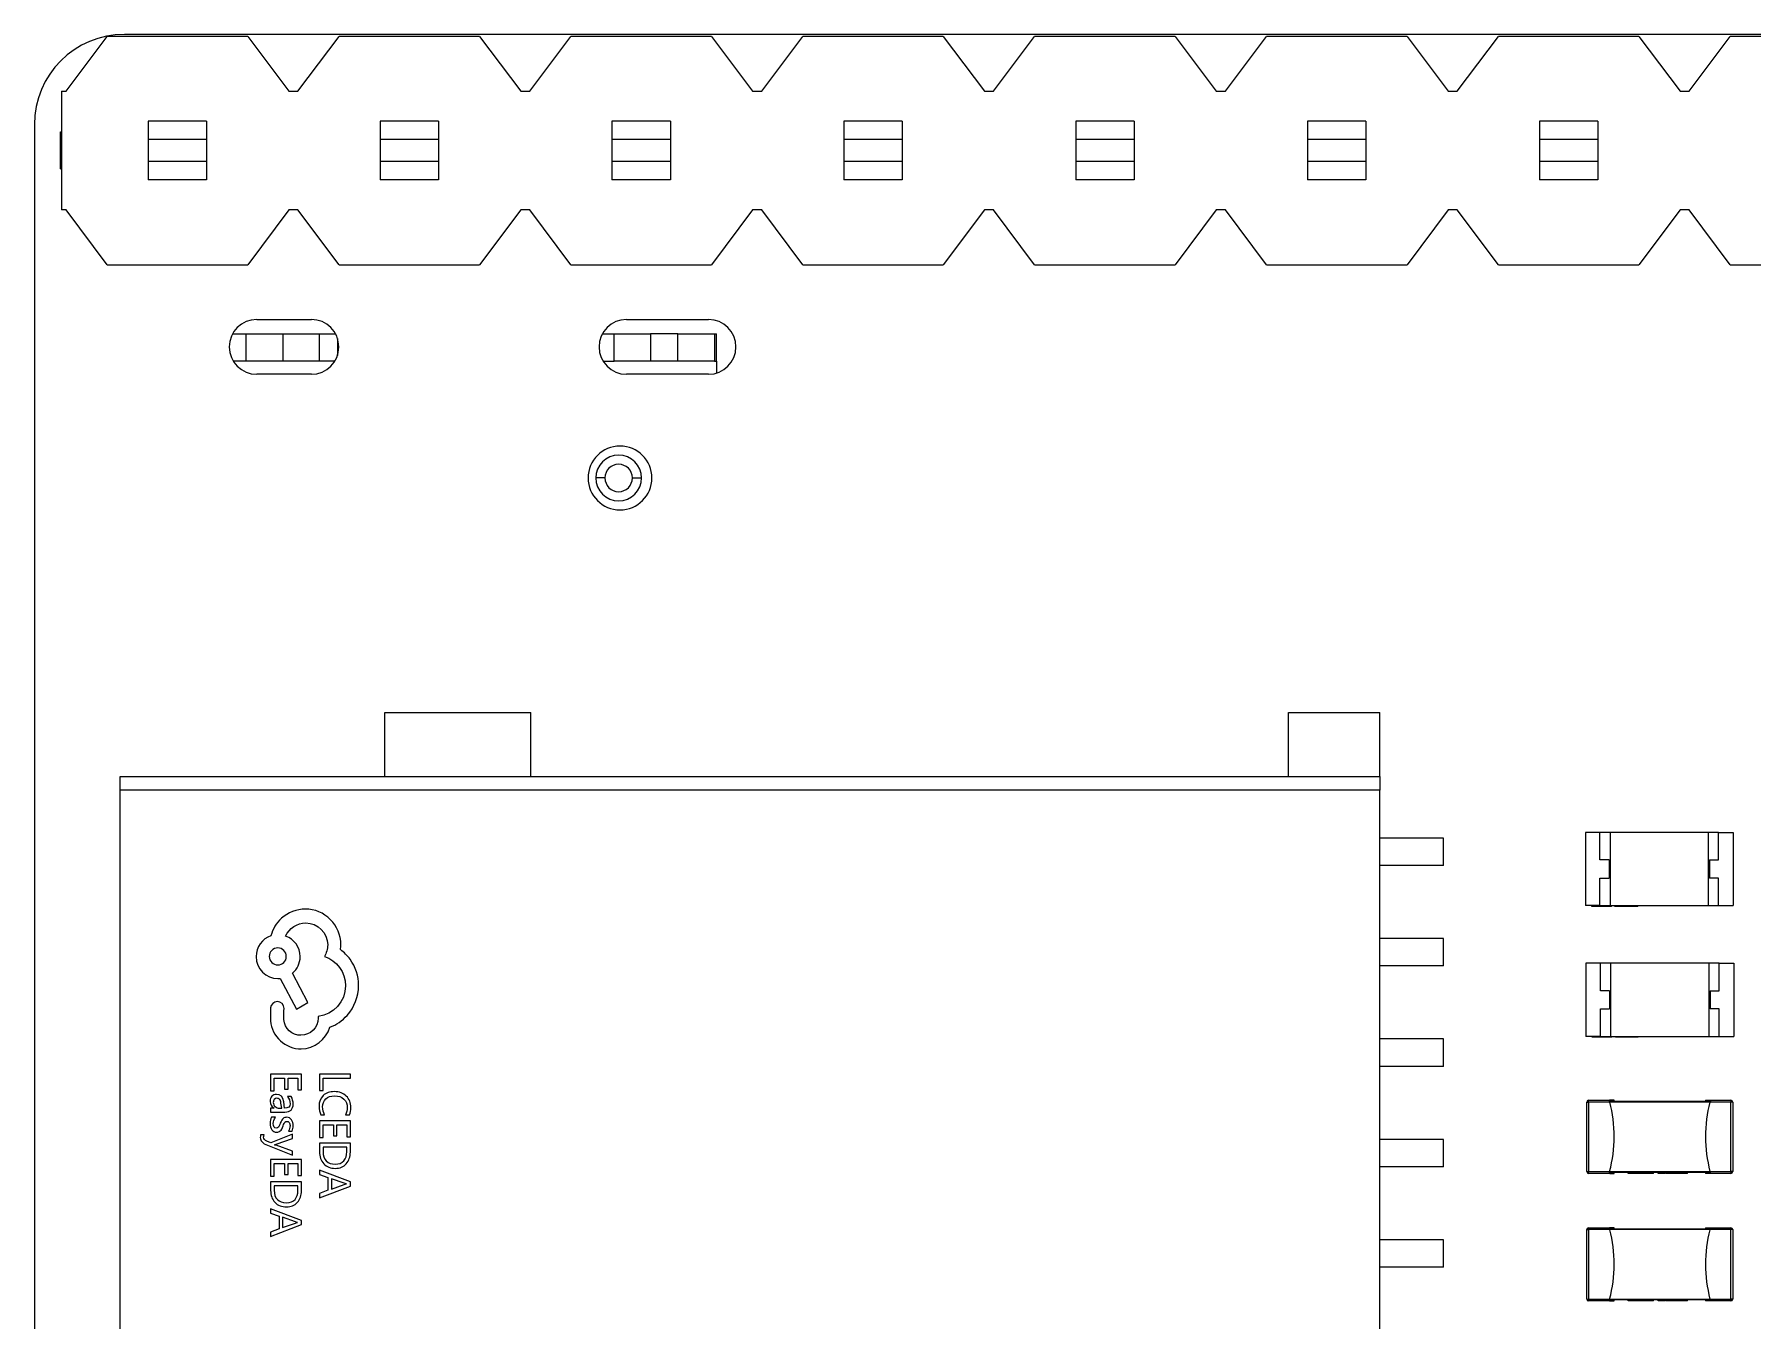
# Model space of a CAD drawing. Header units: millimetres. Extents: x 0 to 297, y 0 to 210.
# Drawn here: x 166.01 to 194.24, y 144.1 to 165.23 of the extents above; entities that cross this region are included whole.
import ezdxf

# ---------------------------------------------------------------- set-up
doc = ezdxf.new("R2010")
doc.units = ezdxf.units.MM

msp = doc.modelspace()

# ---------------------------------------------------------------- linework, layer by layer
at = {"color": 7, "linetype": 'Continuous', "lineweight": 25}
for p, q in [((166.531, 164.293), (167.206, 165.193)), ((169.516, 165.193), (167.206, 165.193)), ((267.991, 165.226), (167.491, 165.226)), ((169.516, 165.193), (170.191, 164.293)), ((170.341, 164.293), (171.016, 165.193)), ((173.326, 165.193), (171.016, 165.193)), ((173.326, 165.193), (174.001, 164.293)), ((174.151, 164.293), (174.826, 165.193)), ((177.136, 165.193), (174.826, 165.193)), ((177.136, 165.193), (177.811, 164.293)), ((177.961, 164.293), (178.636, 165.193)), ((180.946, 165.193), (178.636, 165.193)), ((180.946, 165.193), (181.621, 164.293)), ((181.771, 164.293), (182.446, 165.193)), ((184.756, 165.193), (182.446, 165.193)), ((184.756, 165.193), (185.431, 164.293)), ((185.581, 164.293), (186.256, 165.193)), ((188.566, 165.193), (186.256, 165.193)), ((188.566, 165.193), (189.241, 164.293)), ((189.391, 164.293), (190.066, 165.193)), ((192.376, 165.193), (190.066, 165.193)), ((192.376, 165.193), (193.051, 164.293)), ((193.201, 164.293), (193.876, 165.193)), ((196.186, 165.193), (193.876, 165.193)), ((166.456, 164.293), (166.456, 162.343)), ((166.456, 164.293), (166.531, 164.293)), ((170.191, 164.293), (170.341, 164.293)), ((174.001, 164.293), (174.151, 164.293)), ((177.811, 164.293), (177.961, 164.293)), ((181.621, 164.293), (181.771, 164.293)), ((185.431, 164.293), (185.581, 164.293)), ((189.241, 164.293), (189.391, 164.293)), ((193.051, 164.293), (193.201, 164.293)), ((168.841, 163.798), (167.881, 163.798)), ((167.881, 163.798), (167.881, 163.498)), ((168.841, 163.798), (168.841, 163.498)), ((172.651, 163.798), (171.691, 163.798)), ((171.691, 163.798), (171.691, 163.498)), ((172.651, 163.798), (172.651, 163.498)), ((176.461, 163.798), (175.501, 163.798)), ((175.501, 163.798), (175.501, 163.498)), ((176.461, 163.798), (176.461, 163.498)), ((180.271, 163.798), (179.311, 163.798)), ((179.311, 163.798), (179.311, 163.498)), ((180.271, 163.798), (180.271, 163.498)), ((184.081, 163.798), (183.121, 163.798)), ((183.121, 163.798), (183.121, 163.498)), ((184.081, 163.798), (184.081, 163.498)), ((187.891, 163.798), (186.931, 163.798)), ((186.931, 163.798), (186.931, 163.498)), ((187.891, 163.798), (187.891, 163.498)), ((191.701, 163.798), (190.741, 163.798)), ((190.741, 163.798), (190.741, 163.498)), ((191.701, 163.798), (191.701, 163.498)), ((166.01, 163.745), (166.01, 124.745)), ((166.441, 163.626), (166.456, 163.626)), ((166.441, 163.538), (166.456, 163.538)), ((168.841, 163.498), (167.881, 163.498)), ((167.881, 163.498), (167.881, 163.138)), ((168.841, 163.498), (168.841, 163.138)), ((172.651, 163.498), (171.691, 163.498)), ((171.691, 163.498), (171.691, 163.138)), ((172.651, 163.498), (172.651, 163.138)), ((176.461, 163.498), (175.501, 163.498)), ((175.501, 163.498), (175.501, 163.138)), ((176.461, 163.498), (176.461, 163.138)), ((180.271, 163.498), (179.311, 163.498)), ((179.311, 163.498), (179.311, 163.138)), ((180.271, 163.498), (180.271, 163.138)), ((184.081, 163.498), (183.121, 163.498)), ((183.121, 163.498), (183.121, 163.138)), ((184.081, 163.498), (184.081, 163.138)), ((187.891, 163.498), (186.931, 163.498)), ((186.931, 163.498), (186.931, 163.138)), ((187.891, 163.498), (187.891, 163.138)), ((191.701, 163.498), (190.741, 163.498)), ((190.741, 163.498), (190.741, 163.138)), ((191.701, 163.498), (191.701, 163.138)), ((166.441, 163.475), (166.456, 163.475)), ((166.441, 163.333), (166.456, 163.333)), ((166.441, 163.185), (166.456, 163.185)), ((166.441, 163.122), (166.456, 163.122)), ((166.441, 163.068), (166.456, 163.068)), ((166.441, 163.017), (166.456, 163.017)), ((168.841, 163.138), (167.881, 163.138)), ((167.881, 163.138), (167.881, 162.838)), ((168.841, 163.138), (168.841, 162.838)), ((172.651, 163.138), (171.691, 163.138)), ((171.691, 163.138), (171.691, 162.838)), ((172.651, 163.138), (172.651, 162.838)), ((176.461, 163.138), (175.501, 163.138)), ((175.501, 163.138), (175.501, 162.838)), ((176.461, 163.138), (176.461, 162.838)), ((180.271, 163.138), (179.311, 163.138)), ((179.311, 163.138), (179.311, 162.838)), ((180.271, 163.138), (180.271, 162.838)), ((184.081, 163.138), (183.121, 163.138)), ((183.121, 163.138), (183.121, 162.838)), ((184.081, 163.138), (184.081, 162.838)), ((187.891, 163.138), (186.931, 163.138)), ((186.931, 163.138), (186.931, 162.838)), ((187.891, 163.138), (187.891, 162.838)), ((191.701, 163.138), (190.741, 163.138)), ((190.741, 163.138), (190.741, 162.838)), ((191.701, 163.138), (191.701, 162.838)), ((168.841, 162.838), (167.881, 162.838)), ((172.651, 162.838), (171.691, 162.838)), ((176.461, 162.838), (175.501, 162.838)), ((180.271, 162.838), (179.311, 162.838)), ((184.081, 162.838), (183.121, 162.838)), ((187.891, 162.838), (186.931, 162.838)), ((191.701, 162.838), (190.741, 162.838)), ((166.531, 162.343), (166.456, 162.343)), ((167.206, 161.443), (166.531, 162.343)), ((170.191, 162.343), (169.516, 161.443)), ((170.341, 162.343), (170.191, 162.343)), ((171.016, 161.443), (170.341, 162.343)), ((174.001, 162.343), (173.326, 161.443)), ((174.151, 162.343), (174.001, 162.343)), ((174.826, 161.443), (174.151, 162.343)), ((177.811, 162.343), (177.136, 161.443)), ((177.961, 162.343), (177.811, 162.343)), ((178.636, 161.443), (177.961, 162.343)), ((181.621, 162.343), (180.946, 161.443)), ((181.771, 162.343), (181.621, 162.343)), ((182.446, 161.443), (181.771, 162.343)), ((185.431, 162.343), (184.756, 161.443)), ((185.581, 162.343), (185.431, 162.343)), ((186.256, 161.443), (185.581, 162.343)), ((189.241, 162.343), (188.566, 161.443)), ((189.391, 162.343), (189.241, 162.343)), ((190.066, 161.443), (189.391, 162.343)), ((193.051, 162.343), (192.376, 161.443)), ((193.201, 162.343), (193.051, 162.343)), ((193.876, 161.443), (193.201, 162.343)), ((167.206, 161.443), (169.516, 161.443)), ((171.016, 161.443), (173.326, 161.443)), ((174.826, 161.443), (177.136, 161.443)), ((178.636, 161.443), (180.946, 161.443)), ((182.446, 161.443), (184.756, 161.443)), ((186.256, 161.443), (188.566, 161.443)), ((190.066, 161.443), (192.376, 161.443)), ((193.876, 161.443), (196.186, 161.443)), ((169.663, 160.543), (170.563, 160.543)), ((175.738, 160.543), (177.088, 160.543)), ((169.269, 160.31), (169.491, 160.31)), ((169.491, 160.31), (170.091, 160.31)), ((169.491, 159.86), (169.491, 160.31)), ((170.091, 160.31), (170.091, 159.86)), ((170.091, 160.31), (170.691, 160.31)), ((170.691, 160.31), (170.691, 159.86)), ((170.691, 160.31), (170.957, 160.31)), ((175.344, 160.31), (175.536, 160.31)), ((175.536, 159.86), (175.536, 160.31)), ((175.536, 160.31), (176.136, 160.31)), ((176.136, 160.31), (176.136, 159.86)), ((176.586, 160.31), (176.136, 160.31)), ((176.586, 159.86), (176.586, 160.31)), ((176.586, 160.31), (177.186, 160.31)), ((177.186, 160.31), (177.216, 160.31)), ((177.186, 160.31), (177.186, 159.86)), ((177.216, 159.86), (177.216, 160.31)), ((169.491, 159.86), (169.278, 159.86)), ((170.091, 159.86), (169.491, 159.86)), ((170.691, 159.86), (170.091, 159.86)), ((170.949, 159.86), (170.691, 159.86)), ((175.353, 159.86), (175.536, 159.86)), ((176.136, 159.86), (175.536, 159.86)), ((176.586, 159.86), (176.136, 159.86)), ((177.186, 159.86), (176.586, 159.86)), ((177.186, 159.86), (177.216, 159.86)), ((177.216, 159.86), (177.216, 159.661)), ((170.563, 159.643), (169.663, 159.643)), ((177.088, 159.643), (175.738, 159.643)), ((175.386, 157.94), (175.236, 157.94)), ((175.836, 157.94), (175.986, 157.94)), ((171.767, 154.088), (174.167, 154.088)), ((171.767, 153.038), (171.767, 154.088)), ((174.167, 153.038), (174.167, 154.088)), ((186.617, 154.088), (188.117, 154.088)), ((186.617, 153.038), (186.617, 154.088)), ((188.117, 153.038), (188.117, 154.088)), ((167.417, 153.038), (188.117, 153.038)), ((167.417, 152.813), (167.417, 153.038)), ((188.117, 153.038), (188.117, 152.813)), ((167.417, 141.976), (167.417, 152.813)), ((188.117, 152.813), (167.417, 152.813)), ((188.117, 132.488), (188.117, 152.813)), ((189.167, 152.026), (188.117, 152.026)), ((189.167, 151.576), (189.167, 152.026)), ((191.496, 152.119), (191.496, 150.919)), ((191.736, 152.119), (191.496, 152.119)), ((191.901, 152.119), (191.736, 152.119)), ((191.736, 151.669), (191.736, 152.119)), ((191.901, 152.119), (191.901, 150.919)), ((193.521, 152.119), (191.901, 152.119)), ((193.686, 152.119), (193.521, 152.119)), ((193.521, 150.919), (193.521, 152.119)), ((193.686, 151.669), (193.686, 152.119)), ((193.686, 152.119), (193.926, 152.119)), ((193.926, 152.119), (193.926, 150.919)), ((191.886, 151.669), (191.736, 151.669)), ((191.886, 151.669), (191.886, 151.369)), ((193.536, 151.669), (193.686, 151.669)), ((193.536, 151.669), (193.536, 151.369)), ((189.167, 151.576), (188.117, 151.576)), ((191.736, 151.369), (191.886, 151.369)), ((191.736, 150.919), (191.736, 151.369)), ((193.686, 151.369), (193.536, 151.369)), ((193.686, 150.919), (193.686, 151.369)), ((191.736, 150.919), (191.496, 150.919)), ((191.6, 150.904), (191.6, 150.919)), ((191.624, 150.904), (191.624, 150.919)), ((191.682, 150.904), (191.682, 150.919)), ((191.694, 150.904), (191.694, 150.919)), ((191.716, 150.904), (191.716, 150.919)), ((191.736, 150.919), (191.901, 150.919)), ((191.777, 150.904), (191.777, 150.919)), ((191.846, 150.904), (191.846, 150.919)), ((191.873, 150.904), (191.873, 150.919)), ((191.901, 150.919), (193.521, 150.919)), ((191.923, 150.904), (191.923, 150.919)), ((191.982, 150.904), (191.982, 150.919)), ((191.991, 150.904), (191.982, 150.904)), ((191.991, 150.904), (191.991, 150.919)), ((192.019, 150.904), (191.991, 150.904)), ((192.019, 150.904), (192.019, 150.919)), ((192.02, 150.904), (192.019, 150.904)), ((192.02, 150.904), (192.02, 150.919)), ((192.022, 150.904), (192.022, 150.919)), ((192.029, 150.904), (192.028, 150.904)), ((192.032, 150.904), (192.032, 150.919)), ((192.054, 150.904), (192.051, 150.904)), ((192.058, 150.904), (192.058, 150.919)), ((192.075, 150.904), (192.075, 150.919)), ((192.081, 150.904), (192.081, 150.919)), ((192.081, 150.904), (192.081, 150.919)), ((192.087, 150.904), (192.087, 150.919)), ((192.089, 150.904), (192.087, 150.904)), ((192.09, 150.904), (192.09, 150.919)), ((192.126, 150.904), (192.09, 150.904)), ((192.126, 150.904), (192.126, 150.919)), ((192.128, 150.904), (192.126, 150.904)), ((192.128, 150.904), (192.128, 150.919)), ((192.13, 150.904), (192.128, 150.904)), ((192.13, 150.904), (192.13, 150.919)), ((192.141, 150.904), (192.13, 150.904)), ((192.141, 150.904), (192.141, 150.919)), ((192.162, 150.904), (192.141, 150.904)), ((192.162, 150.904), (192.162, 150.919)), ((192.188, 150.904), (192.188, 150.919)), ((192.199, 150.904), (192.199, 150.919)), ((192.203, 150.904), (192.201, 150.904)), ((192.203, 150.904), (192.203, 150.919)), ((192.23, 150.904), (192.203, 150.904)), ((192.23, 150.904), (192.23, 150.919)), ((192.24, 150.904), (192.23, 150.904)), ((192.24, 150.904), (192.24, 150.919)), ((192.267, 150.904), (192.24, 150.904)), ((192.267, 150.904), (192.267, 150.919)), ((192.278, 150.904), (192.269, 150.904)), ((192.278, 150.904), (192.278, 150.919)), ((192.288, 150.904), (192.288, 150.919)), ((192.292, 150.904), (192.292, 150.919)), ((192.319, 150.904), (192.292, 150.904)), ((192.319, 150.904), (192.319, 150.919)), ((192.329, 150.904), (192.319, 150.904)), ((192.329, 150.904), (192.329, 150.919)), ((192.356, 150.904), (192.329, 150.904)), ((192.356, 150.904), (192.356, 150.919)), ((193.521, 150.919), (193.686, 150.919)), ((193.686, 150.919), (193.926, 150.919)), ((189.167, 150.376), (188.117, 150.376)), ((189.167, 149.926), (189.167, 150.376)), ((191.504, 149.969), (191.504, 148.769)), ((191.744, 149.969), (191.504, 149.969)), ((191.909, 149.969), (191.744, 149.969)), ((191.744, 149.519), (191.744, 149.969)), ((193.529, 149.969), (191.909, 149.969)), ((191.909, 149.969), (191.909, 148.769)), ((193.694, 149.969), (193.529, 149.969)), ((193.529, 148.769), (193.529, 149.969)), ((193.694, 149.519), (193.694, 149.969)), ((193.694, 149.969), (193.934, 149.969)), ((193.934, 149.969), (193.934, 148.769)), ((170.013, 149.718), (170.049, 149.718)), ((170.049, 149.718), (170.315, 149.214)), ((170.506, 149.326), (170.254, 149.808)), ((189.167, 149.926), (188.117, 149.926)), ((191.894, 149.519), (191.744, 149.519)), ((191.894, 149.519), (191.894, 149.219)), ((193.544, 149.519), (193.544, 149.219)), ((193.544, 149.519), (193.694, 149.519)), ((169.891, 149.236), (169.891, 149.024)), ((170.11, 149.045), (170.11, 149.207)), ((170.315, 149.214), (170.506, 149.326)), ((170.672, 149.096), (170.672, 149.067)), ((191.744, 148.769), (191.744, 149.219)), ((191.744, 149.219), (191.894, 149.219)), ((193.694, 149.219), (193.544, 149.219)), ((193.694, 148.769), (193.694, 149.219)), ((189.167, 148.726), (188.117, 148.726)), ((189.167, 148.276), (189.167, 148.726)), ((191.744, 148.769), (191.504, 148.769)), ((191.609, 148.754), (191.609, 148.769)), ((191.633, 148.754), (191.633, 148.769)), ((191.691, 148.754), (191.691, 148.769)), ((191.703, 148.754), (191.703, 148.769)), ((191.725, 148.754), (191.725, 148.769)), ((191.744, 148.769), (191.909, 148.769)), ((191.786, 148.754), (191.786, 148.769)), ((191.854, 148.754), (191.854, 148.769)), ((191.882, 148.754), (191.882, 148.769)), ((191.909, 148.769), (193.529, 148.769)), ((191.932, 148.754), (191.932, 148.769)), ((191.99, 148.754), (191.99, 148.769)), ((191.999, 148.754), (191.99, 148.754)), ((191.999, 148.754), (191.999, 148.769)), ((192.028, 148.754), (191.999, 148.754)), ((192.028, 148.754), (192.028, 148.769)), ((192.028, 148.754), (192.028, 148.769)), ((192.028, 148.754), (192.028, 148.754)), ((192.031, 148.754), (192.031, 148.769)), ((192.037, 148.754), (192.037, 148.754)), ((192.041, 148.754), (192.041, 148.769)), ((192.063, 148.754), (192.059, 148.754)), ((192.067, 148.754), (192.067, 148.769)), ((192.084, 148.754), (192.084, 148.769)), ((192.09, 148.754), (192.09, 148.769)), ((192.09, 148.754), (192.09, 148.769)), ((192.096, 148.754), (192.096, 148.769)), ((192.097, 148.754), (192.096, 148.754)), ((192.098, 148.754), (192.098, 148.769)), ((192.135, 148.754), (192.098, 148.754)), ((192.135, 148.754), (192.135, 148.769)), ((192.136, 148.754), (192.135, 148.754)), ((192.136, 148.754), (192.136, 148.769)), ((192.139, 148.754), (192.136, 148.754)), ((192.139, 148.754), (192.139, 148.769)), ((192.15, 148.754), (192.139, 148.754)), ((192.15, 148.754), (192.15, 148.769)), ((192.17, 148.754), (192.15, 148.754)), ((192.17, 148.754), (192.17, 148.769)), ((192.197, 148.754), (192.197, 148.769)), ((192.208, 148.754), (192.208, 148.769)), ((192.212, 148.754), (192.21, 148.754)), ((192.212, 148.754), (192.212, 148.769)), ((192.239, 148.754), (192.212, 148.754)), ((192.239, 148.754), (192.239, 148.769)), ((192.249, 148.754), (192.239, 148.754)), ((192.249, 148.754), (192.249, 148.769)), ((192.276, 148.754), (192.249, 148.754)), ((192.276, 148.754), (192.276, 148.769)), ((192.286, 148.754), (192.278, 148.754)), ((192.286, 148.754), (192.286, 148.769)), ((192.297, 148.754), (192.297, 148.769)), ((192.301, 148.754), (192.301, 148.769)), ((192.328, 148.754), (192.301, 148.754)), ((192.328, 148.754), (192.328, 148.769)), ((192.338, 148.754), (192.328, 148.754)), ((192.338, 148.754), (192.338, 148.769)), ((192.365, 148.754), (192.338, 148.754)), ((192.365, 148.754), (192.365, 148.769)), ((193.529, 148.769), (193.694, 148.769)), ((193.694, 148.769), (193.934, 148.769)), ((189.167, 148.276), (188.117, 148.276)), ((169.892, 148.148), (169.892, 147.876)), ((170.399, 148.148), (169.892, 148.148)), ((169.95, 148.083), (170.12, 148.083)), ((169.95, 147.876), (169.95, 148.083)), ((170.12, 148.083), (170.12, 147.902)), ((170.178, 147.902), (170.178, 148.083)), ((170.178, 148.083), (170.34, 148.083)), ((170.34, 148.083), (170.34, 147.888)), ((170.399, 147.888), (170.399, 148.148)), ((170.695, 148.148), (170.695, 147.881)), ((171.202, 148.148), (170.695, 148.148)), ((170.753, 147.881), (170.753, 148.083)), ((170.753, 148.083), (171.202, 148.083)), ((171.202, 148.083), (171.202, 148.148)), ((169.892, 147.876), (169.95, 147.876)), ((170.074, 147.588), (170.062, 147.673)), ((170.122, 147.588), (170.107, 147.695)), ((170.12, 147.902), (170.178, 147.902)), ((170.229, 147.78), (170.167, 147.78)), ((170.34, 147.888), (170.399, 147.888)), ((170.695, 147.881), (170.753, 147.881)), ((191.519, 147.689), (191.549, 147.689)), ((191.519, 146.549), (191.519, 147.689)), ((191.549, 147.689), (191.549, 147.719)), ((191.549, 147.719), (191.895, 147.719)), ((191.549, 147.689), (191.549, 146.549)), ((191.897, 147.689), (191.549, 147.689)), ((191.893, 147.704), (191.888, 147.704)), ((191.89, 147.715), (191.891, 147.715)), ((191.891, 147.713), (191.891, 147.715)), ((191.969, 147.719), (191.895, 147.719)), ((191.895, 147.704), (193.544, 147.704)), ((193.542, 147.689), (191.897, 147.689)), ((191.969, 147.704), (191.969, 147.719)), ((193.469, 147.719), (193.469, 147.704)), ((193.469, 147.719), (193.544, 147.719)), ((193.889, 147.689), (193.542, 147.689)), ((193.544, 147.719), (193.889, 147.719)), ((193.551, 147.704), (193.546, 147.704)), ((193.548, 147.715), (193.549, 147.715)), ((193.548, 147.713), (193.548, 147.715)), ((193.889, 147.719), (193.889, 147.689)), ((193.919, 147.689), (193.889, 147.689)), ((193.889, 146.549), (193.889, 147.689)), ((193.919, 147.689), (193.919, 146.549)), ((169.892, 147.588), (169.892, 147.525)), ((169.948, 147.588), (169.892, 147.588)), ((169.892, 147.525), (170.125, 147.525)), ((169.971, 147.439), (169.905, 147.439)), ((169.948, 147.59), (169.948, 147.588)), ((170.039, 147.588), (170.074, 147.588)), ((170.716, 147.482), (170.779, 147.482)), ((171.121, 147.482), (171.19, 147.482)), ((169.784, 147.149), (169.727, 147.149)), ((170.254, 147.162), (169.893, 147.02)), ((170.185, 147.212), (170.246, 147.212)), ((170.254, 147.091), (170.254, 147.162)), ((170.695, 147.38), (170.695, 147.108)), ((171.202, 147.38), (170.695, 147.38)), ((170.695, 147.108), (170.753, 147.108)), ((170.753, 147.315), (170.923, 147.315)), ((170.753, 147.108), (170.753, 147.315)), ((170.923, 147.315), (170.923, 147.134)), ((170.923, 147.134), (170.981, 147.134)), ((170.981, 147.315), (171.143, 147.315)), ((170.981, 147.134), (170.981, 147.315)), ((171.143, 147.315), (171.143, 147.12)), ((171.143, 147.12), (171.202, 147.12)), ((171.202, 147.12), (171.202, 147.38)), ((169.893, 147.02), (169.828, 147.048)), ((169.838, 146.979), (170.254, 146.815)), ((169.953, 146.989), (169.982, 146.997)), ((169.953, 146.987), (169.953, 146.989)), ((169.982, 146.997), (170.254, 147.091)), ((170.254, 146.881), (169.982, 146.979)), ((170.254, 146.815), (170.254, 146.881)), ((170.695, 147.013), (170.695, 146.873)), ((171.202, 147.013), (170.695, 147.013)), ((171.143, 146.947), (170.753, 146.947)), ((170.753, 146.947), (170.753, 146.874)), ((171.143, 146.871), (171.143, 146.947)), ((171.202, 146.868), (171.202, 147.013)), ((189.167, 147.076), (188.117, 147.076)), ((189.167, 146.626), (189.167, 147.076)), ((169.892, 146.747), (169.892, 146.474)), ((170.399, 146.747), (169.892, 146.747)), ((169.95, 146.681), (170.12, 146.681)), ((169.95, 146.474), (169.95, 146.681)), ((170.12, 146.681), (170.12, 146.5)), ((170.178, 146.681), (170.34, 146.681)), ((170.178, 146.5), (170.178, 146.681)), ((170.34, 146.681), (170.34, 146.486)), ((170.399, 146.486), (170.399, 146.747)), ((171.202, 146.38), (170.695, 146.572)), ((170.695, 146.572), (170.695, 146.5)), ((189.167, 146.626), (188.117, 146.626)), ((191.519, 146.549), (191.549, 146.549)), ((191.549, 146.549), (191.895, 146.549)), ((191.549, 146.519), (191.549, 146.549)), ((191.893, 146.543), (191.893, 146.523)), ((191.895, 146.549), (193.544, 146.549)), ((193.544, 146.549), (193.889, 146.549)), ((193.546, 146.543), (193.546, 146.523)), ((193.919, 146.549), (193.889, 146.549)), ((193.889, 146.549), (193.889, 146.519)), ((169.892, 146.474), (169.95, 146.474)), ((170.399, 146.379), (169.892, 146.379)), ((169.892, 146.379), (169.892, 146.239)), ((169.95, 146.313), (169.95, 146.24)), ((170.34, 146.313), (169.95, 146.313)), ((170.12, 146.5), (170.178, 146.5)), ((170.34, 146.486), (170.399, 146.486)), ((170.34, 146.237), (170.34, 146.313)), ((170.399, 146.234), (170.399, 146.379)), ((170.695, 146.5), (170.834, 146.451)), ((170.695, 146.117), (171.202, 146.31)), ((170.834, 146.451), (170.834, 146.241)), ((171.102, 146.355), (170.891, 146.431)), ((170.891, 146.431), (170.891, 146.261)), ((170.891, 146.261), (171.102, 146.337)), ((171.137, 146.345), (171.137, 146.347)), ((171.202, 146.31), (171.202, 146.38)), ((191.897, 146.519), (191.549, 146.519)), ((191.893, 146.523), (191.888, 146.523)), ((191.89, 146.534), (191.891, 146.534)), ((193.542, 146.534), (191.897, 146.534)), ((191.897, 146.519), (191.969, 146.519)), ((191.969, 146.519), (191.969, 146.534)), ((192.202, 146.519), (192.202, 146.534)), ((192.233, 146.519), (192.233, 146.534)), ((192.308, 146.519), (192.308, 146.534)), ((192.323, 146.519), (192.323, 146.534)), ((192.351, 146.519), (192.351, 146.534)), ((192.43, 146.519), (192.43, 146.534)), ((192.518, 146.519), (192.518, 146.534)), ((192.553, 146.519), (192.553, 146.534)), ((192.618, 146.519), (192.618, 146.534)), ((192.693, 146.519), (192.693, 146.534)), ((192.704, 146.519), (192.693, 146.519)), ((192.704, 146.519), (192.704, 146.534)), ((192.741, 146.519), (192.704, 146.519)), ((192.741, 146.519), (192.741, 146.534)), ((192.742, 146.519), (192.741, 146.519)), ((192.742, 146.519), (192.742, 146.534)), ((192.745, 146.519), (192.745, 146.534)), ((192.753, 146.519), (192.753, 146.519)), ((192.758, 146.519), (192.758, 146.534)), ((192.786, 146.519), (192.782, 146.519)), ((192.791, 146.519), (192.791, 146.534)), ((192.813, 146.519), (192.813, 146.534)), ((192.821, 146.519), (192.821, 146.534)), ((192.821, 146.519), (192.821, 146.534)), ((192.828, 146.519), (192.828, 146.534)), ((192.83, 146.519), (192.828, 146.519)), ((192.831, 146.519), (192.831, 146.534)), ((192.879, 146.519), (192.831, 146.519)), ((192.879, 146.519), (192.879, 146.534)), ((192.881, 146.519), (192.879, 146.519)), ((192.881, 146.519), (192.881, 146.534)), ((192.884, 146.519), (192.881, 146.519)), ((192.884, 146.519), (192.884, 146.534)), ((192.898, 146.519), (192.884, 146.519)), ((192.898, 146.519), (192.898, 146.534)), ((192.924, 146.519), (192.898, 146.519)), ((192.924, 146.519), (192.924, 146.534)), ((192.959, 146.519), (192.959, 146.534)), ((192.972, 146.519), (192.972, 146.534)), ((192.977, 146.519), (192.975, 146.519)), ((192.977, 146.519), (192.977, 146.534)), ((193.012, 146.519), (192.977, 146.519)), ((193.012, 146.519), (193.012, 146.534)), ((193.025, 146.519), (193.012, 146.519)), ((193.025, 146.519), (193.025, 146.534)), ((193.06, 146.519), (193.025, 146.519)), ((193.06, 146.519), (193.06, 146.534)), ((193.073, 146.519), (193.062, 146.519)), ((193.073, 146.519), (193.073, 146.534)), ((193.087, 146.519), (193.087, 146.534)), ((193.092, 146.519), (193.092, 146.534)), ((193.127, 146.519), (193.092, 146.519)), ((193.127, 146.519), (193.127, 146.534)), ((193.14, 146.519), (193.127, 146.519)), ((193.14, 146.519), (193.14, 146.534)), ((193.174, 146.519), (193.14, 146.519)), ((193.174, 146.519), (193.174, 146.534)), ((193.469, 146.534), (193.469, 146.519)), ((193.542, 146.519), (193.469, 146.519)), ((193.889, 146.519), (193.542, 146.519)), ((193.551, 146.523), (193.546, 146.523)), ((193.548, 146.534), (193.549, 146.534)), ((170.834, 146.241), (170.695, 146.189)), ((170.695, 146.189), (170.695, 146.117)), ((169.892, 145.938), (169.892, 145.866)), ((170.399, 145.746), (169.892, 145.938)), ((169.892, 145.866), (170.031, 145.818)), ((170.031, 145.818), (170.031, 145.607)), ((170.088, 145.797), (170.088, 145.627)), ((170.299, 145.721), (170.088, 145.797)), ((170.088, 145.627), (170.299, 145.703)), ((170.334, 145.711), (170.334, 145.713)), ((170.399, 145.676), (170.399, 145.746)), ((169.892, 145.483), (170.399, 145.676)), ((170.031, 145.607), (169.892, 145.555)), ((169.892, 145.555), (169.892, 145.483)), ((189.167, 145.426), (188.117, 145.426)), ((189.167, 144.976), (189.167, 145.426)), ((191.519, 145.594), (191.549, 145.594)), ((191.519, 144.454), (191.519, 145.594)), ((191.549, 145.594), (191.549, 145.624)), ((191.549, 145.624), (191.895, 145.624)), ((191.549, 145.594), (191.549, 144.454)), ((191.897, 145.594), (191.549, 145.594)), ((191.893, 145.609), (191.888, 145.609)), ((191.89, 145.62), (191.891, 145.62)), ((191.891, 145.618), (191.891, 145.62)), ((191.969, 145.624), (191.895, 145.624)), ((191.895, 145.609), (193.544, 145.609)), ((193.542, 145.594), (191.897, 145.594)), ((191.969, 145.609), (191.969, 145.624)), ((193.469, 145.624), (193.469, 145.609)), ((193.469, 145.624), (193.544, 145.624)), ((193.889, 145.594), (193.542, 145.594)), ((193.544, 145.624), (193.889, 145.624)), ((193.551, 145.609), (193.546, 145.609)), ((193.548, 145.62), (193.549, 145.62)), ((193.548, 145.618), (193.548, 145.62)), ((193.889, 145.624), (193.889, 145.594)), ((193.919, 145.594), (193.889, 145.594)), ((193.889, 144.454), (193.889, 145.594)), ((193.919, 145.594), (193.919, 144.454)), ((189.167, 144.976), (188.117, 144.976)), ((191.519, 144.454), (191.549, 144.454)), ((191.549, 144.454), (191.895, 144.454)), ((191.549, 144.424), (191.549, 144.454)), ((191.897, 144.424), (191.549, 144.424)), ((191.893, 144.428), (191.888, 144.428)), ((191.89, 144.439), (191.891, 144.439)), ((191.893, 144.448), (191.893, 144.428)), ((191.895, 144.454), (193.544, 144.454)), ((193.542, 144.439), (191.897, 144.439)), ((191.897, 144.424), (191.969, 144.424)), ((191.969, 144.424), (191.969, 144.439)), ((192.202, 144.424), (192.202, 144.439)), ((192.233, 144.424), (192.233, 144.439)), ((192.308, 144.424), (192.308, 144.439)), ((192.323, 144.424), (192.323, 144.439)), ((192.351, 144.424), (192.351, 144.439)), ((192.43, 144.424), (192.43, 144.439)), ((192.518, 144.424), (192.518, 144.439)), ((192.553, 144.424), (192.553, 144.439)), ((192.618, 144.424), (192.618, 144.439)), ((192.693, 144.424), (192.693, 144.439)), ((192.704, 144.424), (192.693, 144.424)), ((192.704, 144.424), (192.704, 144.439)), ((192.741, 144.424), (192.704, 144.424)), ((192.741, 144.424), (192.741, 144.439)), ((192.742, 144.424), (192.741, 144.424)), ((192.742, 144.424), (192.742, 144.439)), ((192.745, 144.424), (192.745, 144.439)), ((192.753, 144.424), (192.753, 144.424)), ((192.758, 144.424), (192.758, 144.439)), ((192.786, 144.424), (192.782, 144.424)), ((192.791, 144.424), (192.791, 144.439)), ((192.813, 144.424), (192.813, 144.439)), ((192.821, 144.424), (192.821, 144.439)), ((192.821, 144.424), (192.821, 144.439)), ((192.828, 144.424), (192.828, 144.439)), ((192.83, 144.424), (192.828, 144.424)), ((192.831, 144.424), (192.831, 144.439)), ((192.879, 144.424), (192.831, 144.424)), ((192.879, 144.424), (192.879, 144.439)), ((192.881, 144.424), (192.879, 144.424)), ((192.881, 144.424), (192.881, 144.439)), ((192.884, 144.424), (192.881, 144.424)), ((192.884, 144.424), (192.884, 144.439)), ((192.898, 144.424), (192.884, 144.424)), ((192.898, 144.424), (192.898, 144.439)), ((192.924, 144.424), (192.898, 144.424)), ((192.924, 144.424), (192.924, 144.439)), ((192.959, 144.424), (192.959, 144.439)), ((192.972, 144.424), (192.972, 144.439)), ((192.977, 144.424), (192.975, 144.424)), ((192.977, 144.424), (192.977, 144.439)), ((193.012, 144.424), (192.977, 144.424)), ((193.012, 144.424), (193.012, 144.439)), ((193.025, 144.424), (193.012, 144.424)), ((193.025, 144.424), (193.025, 144.439)), ((193.06, 144.424), (193.025, 144.424)), ((193.06, 144.424), (193.06, 144.439)), ((193.073, 144.424), (193.062, 144.424)), ((193.073, 144.424), (193.073, 144.439)), ((193.087, 144.424), (193.087, 144.439)), ((193.092, 144.424), (193.092, 144.439)), ((193.127, 144.424), (193.092, 144.424)), ((193.127, 144.424), (193.127, 144.439)), ((193.14, 144.424), (193.127, 144.424)), ((193.14, 144.424), (193.14, 144.439)), ((193.174, 144.424), (193.14, 144.424)), ((193.174, 144.424), (193.174, 144.439)), ((193.469, 144.439), (193.469, 144.424)), ((193.542, 144.424), (193.469, 144.424)), ((193.889, 144.424), (193.542, 144.424)), ((193.544, 144.454), (193.889, 144.454)), ((193.546, 144.448), (193.546, 144.428)), ((193.551, 144.428), (193.546, 144.428)), ((193.548, 144.439), (193.549, 144.439)), ((193.889, 144.454), (193.889, 144.424)), ((193.919, 144.454), (193.889, 144.454))]:
    msp.add_line(p, q, dxfattribs=at)
at = {"color": 8, "linetype": 'Continuous', "lineweight": 25}
msp.add_line((170.991, 160.233), (170.991, 159.952), dxfattribs=at)
at = {"color": 7, "linetype": 'Continuous', "lineweight": 25}
for centre, radius, start, end in [((167.491, 163.745), 1.481, 90, 180), ((169.663, 160.093), 0.45, 90, 270), ((170.563, 160.093), 0.45, 270, 90), ((175.738, 160.093), 0.45, 90, 270), ((177.088, 160.093), 0.45, 270, 90), ((175.633, 157.94), 0.525, 0, 180), ((175.611, 157.94), 0.375, 90, 180), ((175.611, 157.94), 0.225, 0, 180), ((175.611, 157.94), 0.375, 0, 90), ((175.633, 157.94), 0.525, 180, 0), ((175.611, 157.94), 0.375, 180, 270), ((175.611, 157.94), 0.225, 180, 0), ((175.611, 157.94), 0.375, 270, 0), ((191.549, 147.689), 0.03, 90, 180), ((189.719, 147.124), 2.25, 345.2121, 14.5618), ((195.719, 147.124), 2.25, 165.4382, 194.7879), ((193.889, 147.689), 0.03, 0, 90), ((191.549, 146.549), 0.03, 180, 270), ((193.889, 146.549), 0.03, 270, 0), ((191.549, 145.594), 0.03, 90, 180), ((189.719, 145.028), 2.25, 345.2121, 14.5618), ((195.719, 145.028), 2.25, 165.4382, 194.7879), ((193.889, 145.594), 0.03, 0, 90), ((191.549, 144.454), 0.03, 180, 270), ((193.889, 144.454), 0.03, 270, 0)]:
    msp.add_arc(centre, radius, start, end, dxfattribs=at)
for points in [[(166.441, 163.538), (166.441, 163.59), (166.441, 163.626), (166.441, 163.626)], [(166.441, 163.475), (166.441, 163.506), (166.441, 163.527), (166.441, 163.538)], [(166.441, 163.333), (166.441, 163.385), (166.441, 163.436), (166.441, 163.475)], [(166.441, 163.185), (166.441, 163.224), (166.441, 163.277), (166.441, 163.333)], [(166.441, 163.122), (166.441, 163.122), (166.441, 163.145), (166.441, 163.185)], [(166.441, 163.068), (166.441, 163.083), (166.441, 163.103), (166.441, 163.125)], [(166.441, 163.017), (166.441, 163.017), (166.441, 163.035), (166.441, 163.068)], [(170.463, 150.859), (170.319, 150.859), (170.179, 150.805), (170.071, 150.708)], [(170.873, 150.69), (170.765, 150.798), (170.618, 150.859), (170.463, 150.859)], [(191.624, 150.904), (191.609, 150.904), (191.6, 150.904), (191.6, 150.904)], [(191.682, 150.904), (191.661, 150.904), (191.64, 150.904), (191.624, 150.904)], [(191.694, 150.904), (191.69, 150.904), (191.686, 150.904), (191.682, 150.904)], [(191.716, 150.904), (191.708, 150.904), (191.701, 150.904), (191.694, 150.904)], [(191.777, 150.904), (191.755, 150.904), (191.734, 150.904), (191.716, 150.904)], [(191.846, 150.904), (191.827, 150.904), (191.802, 150.904), (191.777, 150.904)], [(191.873, 150.904), (191.868, 150.904), (191.858, 150.904), (191.846, 150.904)], [(191.923, 150.904), (191.923, 150.904), (191.902, 150.904), (191.873, 150.904)], [(192.032, 150.904), (192.025, 150.904), (192.022, 150.904), (192.022, 150.904)], [(192.058, 150.904), (192.048, 150.904), (192.039, 150.904), (192.032, 150.904)], [(192.075, 150.904), (192.071, 150.904), (192.065, 150.904), (192.058, 150.904)], [(192.087, 150.904), (192.083, 150.904), (192.081, 150.904), (192.081, 150.904)], [(192.188, 150.904), (192.181, 150.904), (192.172, 150.904), (192.162, 150.904)], [(192.199, 150.904), (192.199, 150.904), (192.196, 150.904), (192.188, 150.904)], [(192.288, 150.904), (192.288, 150.904), (192.285, 150.904), (192.278, 150.904)], [(170.071, 150.708), (169.984, 150.629), (169.927, 150.532), (169.898, 150.42)], [(170.139, 150.416), (170.197, 150.542), (170.323, 150.632), (170.47, 150.632)], [(170.47, 150.632), (170.668, 150.632), (170.83, 150.47), (170.83, 150.272)], [(171.046, 150.276), (171.046, 150.431), (170.985, 150.578), (170.873, 150.69)], [(169.898, 150.42), (169.754, 150.373), (169.653, 150.236), (169.653, 150.078)], [(170.377, 150.078), (170.377, 150.233), (170.276, 150.366), (170.139, 150.416)], [(170.83, 150.272), (170.83, 150.204), (170.808, 150.136), (170.776, 150.082)], [(171.039, 150.193), (171.042, 150.222), (171.046, 150.247), (171.046, 150.276)], [(169.653, 150.078), (169.653, 149.88), (169.815, 149.718), (170.013, 149.718)], [(170.254, 149.808), (170.33, 149.873), (170.377, 149.97), (170.377, 150.078)], [(170.776, 150.082), (170.978, 150.013), (171.122, 149.826), (171.122, 149.599)], [(171.197, 150.035), (171.154, 150.096), (171.1, 150.146), (171.039, 150.193)], [(171.338, 149.603), (171.338, 149.761), (171.287, 149.909), (171.197, 150.035)], [(171.122, 149.599), (171.122, 149.34), (170.924, 149.124), (170.672, 149.096)], [(171.15, 149.114), (171.269, 149.25), (171.338, 149.423), (171.338, 149.603)], [(170.002, 149.34), (169.945, 149.34), (169.894, 149.294), (169.891, 149.236)], [(170.114, 149.229), (170.114, 149.29), (170.063, 149.34), (170.002, 149.34)], [(170.11, 149.207), (170.11, 149.214), (170.114, 149.222), (170.114, 149.229)], [(170.866, 148.919), (170.974, 148.959), (171.071, 149.027), (171.15, 149.114)], [(169.891, 149.024), (169.902, 148.898), (169.959, 148.782), (170.053, 148.696)], [(170.391, 148.786), (170.243, 148.786), (170.121, 148.898), (170.11, 149.045)], [(170.672, 149.067), (170.672, 148.912), (170.546, 148.786), (170.391, 148.786)], [(170.395, 148.563), (170.611, 148.567), (170.801, 148.714), (170.866, 148.919)], [(170.053, 148.696), (170.146, 148.61), (170.269, 148.563), (170.395, 148.563)], [(191.633, 148.754), (191.618, 148.754), (191.609, 148.754), (191.609, 148.754)], [(191.691, 148.754), (191.669, 148.754), (191.648, 148.754), (191.633, 148.754)], [(191.703, 148.754), (191.699, 148.754), (191.695, 148.754), (191.691, 148.754)], [(191.725, 148.754), (191.716, 148.754), (191.709, 148.754), (191.703, 148.754)], [(191.786, 148.754), (191.763, 148.754), (191.743, 148.754), (191.725, 148.754)], [(191.854, 148.754), (191.835, 148.754), (191.811, 148.754), (191.786, 148.754)], [(191.882, 148.754), (191.876, 148.754), (191.867, 148.754), (191.854, 148.754)], [(191.932, 148.754), (191.931, 148.754), (191.911, 148.754), (191.882, 148.754)], [(192.041, 148.754), (192.034, 148.754), (192.031, 148.754), (192.031, 148.754)], [(192.067, 148.754), (192.056, 148.754), (192.048, 148.754), (192.041, 148.754)], [(192.084, 148.754), (192.079, 148.754), (192.074, 148.754), (192.067, 148.754)], [(192.096, 148.754), (192.092, 148.754), (192.09, 148.754), (192.09, 148.754)], [(192.197, 148.754), (192.19, 148.754), (192.181, 148.754), (192.17, 148.754)], [(192.208, 148.754), (192.208, 148.754), (192.204, 148.754), (192.197, 148.754)], [(192.297, 148.754), (192.297, 148.754), (192.293, 148.754), (192.286, 148.754)], [(169.912, 147.784), (169.894, 147.764), (169.884, 147.736), (169.884, 147.701)], [(169.884, 147.701), (169.884, 147.652), (169.905, 147.615), (169.948, 147.59)], [(169.989, 147.815), (169.957, 147.815), (169.931, 147.805), (169.912, 147.784)], [(169.952, 147.733), (169.941, 147.721), (169.936, 147.704), (169.936, 147.684)], [(169.936, 147.684), (169.936, 147.657), (169.946, 147.634), (169.965, 147.616)], [(169.994, 147.751), (169.977, 147.751), (169.963, 147.745), (169.952, 147.733)], [(170.107, 147.695), (170.096, 147.775), (170.057, 147.815), (169.989, 147.815)], [(170.04, 147.734), (170.029, 147.745), (170.014, 147.751), (169.994, 147.751)], [(170.062, 147.673), (170.058, 147.703), (170.051, 147.723), (170.04, 147.734)], [(170.167, 147.78), (170.196, 147.744), (170.211, 147.705), (170.211, 147.662)], [(170.262, 147.656), (170.262, 147.703), (170.251, 147.744), (170.229, 147.78)], [(170.756, 147.796), (170.71, 147.752), (170.687, 147.694), (170.687, 147.622)], [(170.745, 147.612), (170.745, 147.666), (170.763, 147.709), (170.798, 147.742)], [(170.939, 147.861), (170.863, 147.861), (170.802, 147.839), (170.756, 147.796)], [(170.798, 147.742), (170.834, 147.776), (170.882, 147.792), (170.943, 147.792)], [(171.136, 147.788), (171.086, 147.836), (171.021, 147.861), (170.939, 147.861)], [(170.943, 147.792), (171.007, 147.792), (171.057, 147.774), (171.095, 147.739)], [(171.095, 147.739), (171.133, 147.703), (171.151, 147.657), (171.151, 147.601)], [(171.21, 147.602), (171.21, 147.677), (171.185, 147.739), (171.136, 147.788)], [(191.89, 147.715), (191.889, 147.712), (191.888, 147.709), (191.888, 147.704)], [(191.89, 147.715), (191.89, 147.715), (191.89, 147.715), (191.89, 147.715)], [(191.891, 147.713), (191.891, 147.714), (191.891, 147.714), (191.89, 147.715)], [(191.895, 147.719), (191.893, 147.719), (191.892, 147.718), (191.891, 147.715)], [(191.893, 147.704), (191.894, 147.7), (191.896, 147.695), (191.897, 147.689)], [(191.893, 147.703), (191.894, 147.704), (191.894, 147.704), (191.895, 147.704)], [(193.546, 147.704), (193.544, 147.7), (193.543, 147.695), (193.542, 147.689)], [(193.544, 147.719), (193.545, 147.719), (193.547, 147.718), (193.548, 147.715)], [(193.544, 147.704), (193.544, 147.704), (193.545, 147.704), (193.545, 147.703)], [(193.548, 147.715), (193.549, 147.712), (193.55, 147.709), (193.551, 147.704)], [(193.549, 147.715), (193.548, 147.715), (193.548, 147.715), (193.548, 147.715)], [(193.548, 147.715), (193.548, 147.714), (193.548, 147.714), (193.548, 147.713)], [(169.905, 147.439), (169.891, 147.411), (169.884, 147.378), (169.884, 147.341)], [(169.936, 147.335), (169.936, 147.372), (169.947, 147.407), (169.971, 147.439)], [(169.965, 147.616), (169.985, 147.597), (170.009, 147.588), (170.039, 147.588)], [(170.099, 147.421), (170.083, 147.409), (170.067, 147.383), (170.051, 147.343)], [(170.156, 147.439), (170.134, 147.439), (170.115, 147.433), (170.099, 147.421)], [(170.211, 147.662), (170.211, 147.613), (170.181, 147.588), (170.122, 147.588)], [(170.125, 147.525), (170.217, 147.525), (170.262, 147.569), (170.262, 147.656)], [(170.234, 147.398), (170.214, 147.425), (170.189, 147.439), (170.156, 147.439)], [(170.262, 147.298), (170.262, 147.337), (170.253, 147.371), (170.234, 147.398)], [(170.687, 147.622), (170.687, 147.566), (170.697, 147.519), (170.716, 147.482)], [(170.779, 147.482), (170.757, 147.519), (170.745, 147.562), (170.745, 147.612)], [(171.151, 147.601), (171.151, 147.558), (171.141, 147.518), (171.121, 147.482)], [(171.19, 147.482), (171.203, 147.513), (171.21, 147.553), (171.21, 147.602)], [(169.727, 147.149), (169.724, 147.138), (169.722, 147.124), (169.722, 147.108)], [(169.722, 147.108), (169.722, 147.052), (169.761, 147.009), (169.838, 146.979)], [(169.777, 147.113), (169.777, 147.124), (169.779, 147.136), (169.784, 147.149)], [(169.828, 147.048), (169.793, 147.062), (169.777, 147.084), (169.777, 147.113)], [(169.884, 147.341), (169.884, 147.298), (169.894, 147.263), (169.913, 147.236)], [(169.913, 147.236), (169.932, 147.208), (169.958, 147.195), (169.991, 147.195)], [(169.985, 147.26), (169.952, 147.26), (169.936, 147.285), (169.936, 147.335)], [(170.019, 147.276), (170.01, 147.265), (169.999, 147.26), (169.985, 147.26)], [(169.991, 147.195), (170.015, 147.195), (170.035, 147.202), (170.051, 147.216)], [(170.051, 147.343), (170.039, 147.309), (170.028, 147.287), (170.019, 147.276)], [(170.051, 147.216), (170.067, 147.23), (170.082, 147.257), (170.097, 147.298)], [(170.097, 147.298), (170.11, 147.33), (170.12, 147.35), (170.128, 147.359)], [(170.128, 147.359), (170.137, 147.369), (170.148, 147.373), (170.162, 147.373)], [(170.162, 147.373), (170.177, 147.373), (170.189, 147.367), (170.197, 147.354)], [(170.211, 147.304), (170.211, 147.27), (170.202, 147.239), (170.185, 147.212)], [(170.197, 147.354), (170.206, 147.341), (170.211, 147.325), (170.211, 147.304)], [(170.246, 147.212), (170.257, 147.239), (170.262, 147.267), (170.262, 147.298)], [(169.982, 146.979), (169.969, 146.983), (169.959, 146.986), (169.953, 146.987)], [(170.695, 146.873), (170.695, 146.793), (170.719, 146.728), (170.766, 146.677)], [(170.753, 146.874), (170.753, 146.809), (170.771, 146.759), (170.806, 146.723)], [(171.096, 146.725), (171.128, 146.762), (171.143, 146.81), (171.143, 146.871)], [(171.135, 146.677), (171.179, 146.728), (171.202, 146.791), (171.202, 146.868)], [(170.766, 146.677), (170.814, 146.626), (170.877, 146.6), (170.955, 146.6)], [(170.806, 146.723), (170.841, 146.687), (170.89, 146.669), (170.953, 146.669)], [(170.953, 146.669), (171.016, 146.669), (171.064, 146.688), (171.096, 146.725)], [(170.955, 146.6), (171.03, 146.6), (171.09, 146.626), (171.135, 146.677)], [(191.895, 146.549), (191.893, 146.544), (191.892, 146.539), (191.891, 146.534)], [(191.897, 146.534), (191.896, 146.534), (191.894, 146.538), (191.893, 146.544)], [(193.545, 146.544), (193.545, 146.538), (193.543, 146.534), (193.542, 146.534)], [(193.544, 146.549), (193.545, 146.544), (193.547, 146.539), (193.548, 146.534)], [(171.137, 146.347), (171.122, 146.349), (171.11, 146.352), (171.102, 146.355)], [(171.102, 146.337), (171.109, 146.34), (171.12, 146.342), (171.137, 146.345)], [(191.89, 146.533), (191.889, 146.529), (191.888, 146.526), (191.888, 146.523)], [(191.89, 146.534), (191.89, 146.534), (191.89, 146.533), (191.89, 146.533)], [(191.891, 146.534), (191.891, 146.534), (191.891, 146.533), (191.89, 146.533)], [(191.893, 146.523), (191.894, 146.521), (191.896, 146.519), (191.897, 146.519)], [(192.233, 146.519), (192.213, 146.519), (192.202, 146.519), (192.202, 146.519)], [(192.308, 146.519), (192.28, 146.519), (192.253, 146.519), (192.233, 146.519)], [(192.323, 146.519), (192.318, 146.519), (192.313, 146.519), (192.308, 146.519)], [(192.351, 146.519), (192.34, 146.519), (192.331, 146.519), (192.323, 146.519)], [(192.43, 146.519), (192.401, 146.519), (192.374, 146.519), (192.351, 146.519)], [(192.518, 146.519), (192.493, 146.519), (192.462, 146.519), (192.43, 146.519)], [(192.553, 146.519), (192.546, 146.519), (192.534, 146.519), (192.518, 146.519)], [(192.618, 146.519), (192.617, 146.519), (192.59, 146.519), (192.553, 146.519)], [(192.758, 146.519), (192.749, 146.519), (192.745, 146.519), (192.745, 146.519)], [(192.791, 146.519), (192.778, 146.519), (192.767, 146.519), (192.758, 146.519)], [(192.813, 146.519), (192.807, 146.519), (192.8, 146.519), (192.791, 146.519)], [(192.828, 146.519), (192.823, 146.519), (192.821, 146.519), (192.821, 146.519)], [(192.959, 146.519), (192.949, 146.519), (192.938, 146.519), (192.924, 146.519)], [(192.972, 146.519), (192.972, 146.519), (192.968, 146.519), (192.959, 146.519)], [(193.087, 146.519), (193.087, 146.519), (193.082, 146.519), (193.073, 146.519)], [(193.546, 146.523), (193.544, 146.521), (193.543, 146.519), (193.542, 146.519)], [(193.549, 146.534), (193.548, 146.534), (193.548, 146.533), (193.548, 146.533)], [(193.548, 146.533), (193.548, 146.533), (193.548, 146.534), (193.548, 146.534)], [(193.548, 146.533), (193.549, 146.529), (193.55, 146.526), (193.551, 146.523)], [(169.892, 146.239), (169.892, 146.159), (169.916, 146.094), (169.963, 146.043)], [(169.95, 146.24), (169.95, 146.175), (169.968, 146.125), (170.003, 146.089)], [(169.963, 146.043), (170.011, 145.992), (170.074, 145.967), (170.152, 145.967)], [(170.003, 146.089), (170.038, 146.053), (170.087, 146.035), (170.15, 146.035)], [(170.15, 146.035), (170.213, 146.035), (170.261, 146.054), (170.293, 146.091)], [(170.152, 145.967), (170.227, 145.967), (170.287, 145.992), (170.332, 146.043)], [(170.293, 146.091), (170.325, 146.128), (170.34, 146.177), (170.34, 146.237)], [(170.332, 146.043), (170.376, 146.094), (170.399, 146.158), (170.399, 146.234)], [(170.334, 145.713), (170.319, 145.715), (170.307, 145.718), (170.299, 145.721)], [(170.299, 145.703), (170.306, 145.706), (170.317, 145.709), (170.334, 145.711)], [(191.89, 145.619), (191.889, 145.616), (191.888, 145.613), (191.888, 145.609)], [(191.89, 145.62), (191.89, 145.62), (191.89, 145.619), (191.89, 145.619)], [(191.891, 145.618), (191.891, 145.618), (191.891, 145.619), (191.89, 145.619)], [(191.895, 145.624), (191.893, 145.624), (191.892, 145.623), (191.891, 145.62)], [(191.893, 145.609), (191.894, 145.604), (191.896, 145.599), (191.897, 145.594)], [(191.893, 145.608), (191.894, 145.609), (191.894, 145.609), (191.895, 145.609)], [(193.546, 145.609), (193.544, 145.604), (193.543, 145.599), (193.542, 145.594)], [(193.544, 145.624), (193.545, 145.624), (193.547, 145.623), (193.548, 145.62)], [(193.544, 145.609), (193.544, 145.609), (193.545, 145.609), (193.545, 145.608)], [(193.549, 145.62), (193.548, 145.62), (193.548, 145.619), (193.548, 145.619)], [(193.548, 145.619), (193.549, 145.616), (193.55, 145.613), (193.551, 145.609)], [(193.548, 145.619), (193.548, 145.619), (193.548, 145.618), (193.548, 145.618)], [(191.89, 144.437), (191.889, 144.434), (191.888, 144.43), (191.888, 144.428)], [(191.89, 144.439), (191.89, 144.438), (191.89, 144.438), (191.89, 144.437)], [(191.891, 144.439), (191.891, 144.438), (191.891, 144.438), (191.89, 144.437)], [(191.895, 144.454), (191.893, 144.449), (191.892, 144.444), (191.891, 144.439)], [(191.897, 144.439), (191.896, 144.439), (191.894, 144.443), (191.893, 144.449)], [(191.893, 144.428), (191.894, 144.425), (191.896, 144.424), (191.897, 144.424)], [(192.233, 144.424), (192.213, 144.424), (192.202, 144.424), (192.202, 144.424)], [(192.308, 144.424), (192.28, 144.424), (192.253, 144.424), (192.233, 144.424)], [(192.323, 144.424), (192.318, 144.424), (192.313, 144.424), (192.308, 144.424)], [(192.351, 144.424), (192.34, 144.424), (192.331, 144.424), (192.323, 144.424)], [(192.43, 144.424), (192.401, 144.424), (192.374, 144.424), (192.351, 144.424)], [(192.518, 144.424), (192.493, 144.424), (192.462, 144.424), (192.43, 144.424)], [(192.553, 144.424), (192.546, 144.424), (192.534, 144.424), (192.518, 144.424)], [(192.618, 144.424), (192.617, 144.424), (192.59, 144.424), (192.553, 144.424)], [(192.758, 144.424), (192.749, 144.424), (192.745, 144.424), (192.745, 144.424)], [(192.791, 144.424), (192.778, 144.424), (192.767, 144.424), (192.758, 144.424)], [(192.813, 144.424), (192.807, 144.424), (192.8, 144.424), (192.791, 144.424)], [(192.828, 144.424), (192.823, 144.424), (192.821, 144.424), (192.821, 144.424)], [(192.959, 144.424), (192.949, 144.424), (192.938, 144.424), (192.924, 144.424)], [(192.972, 144.424), (192.972, 144.424), (192.968, 144.424), (192.959, 144.424)], [(193.087, 144.424), (193.087, 144.424), (193.082, 144.424), (193.073, 144.424)], [(193.545, 144.449), (193.545, 144.443), (193.543, 144.439), (193.542, 144.439)], [(193.546, 144.428), (193.544, 144.425), (193.543, 144.424), (193.542, 144.424)], [(193.544, 144.454), (193.545, 144.449), (193.547, 144.444), (193.548, 144.439)], [(193.549, 144.439), (193.548, 144.438), (193.548, 144.438), (193.548, 144.437)], [(193.548, 144.437), (193.548, 144.438), (193.548, 144.438), (193.548, 144.439)], [(193.548, 144.437), (193.549, 144.434), (193.55, 144.43), (193.551, 144.428)]]:
    msp.add_open_spline(points, degree=3, dxfattribs=at)
for points, knots in [([(170.15, 150.082), (170.15, 150.157), (170.089, 150.222), (169.93, 150.222), (169.869, 150.157), (169.869, 150.082)], [0, 0, 0, 0, 0.5, 0.5, 1, 1, 1, 1]), ([(169.869, 150.082), (169.869, 150.042), (169.885, 150.007), (169.937, 149.957), (169.97, 149.941), (170.089, 149.941), (170.15, 150.006), (170.15, 150.082)], [0, 0, 0, 0, 0.25, 0.25, 0.5, 0.5, 1, 1, 1, 1])]:
    msp.add_open_spline(points, degree=3, knots=knots, dxfattribs=at)

doc.saveas('drawing.dxf')
